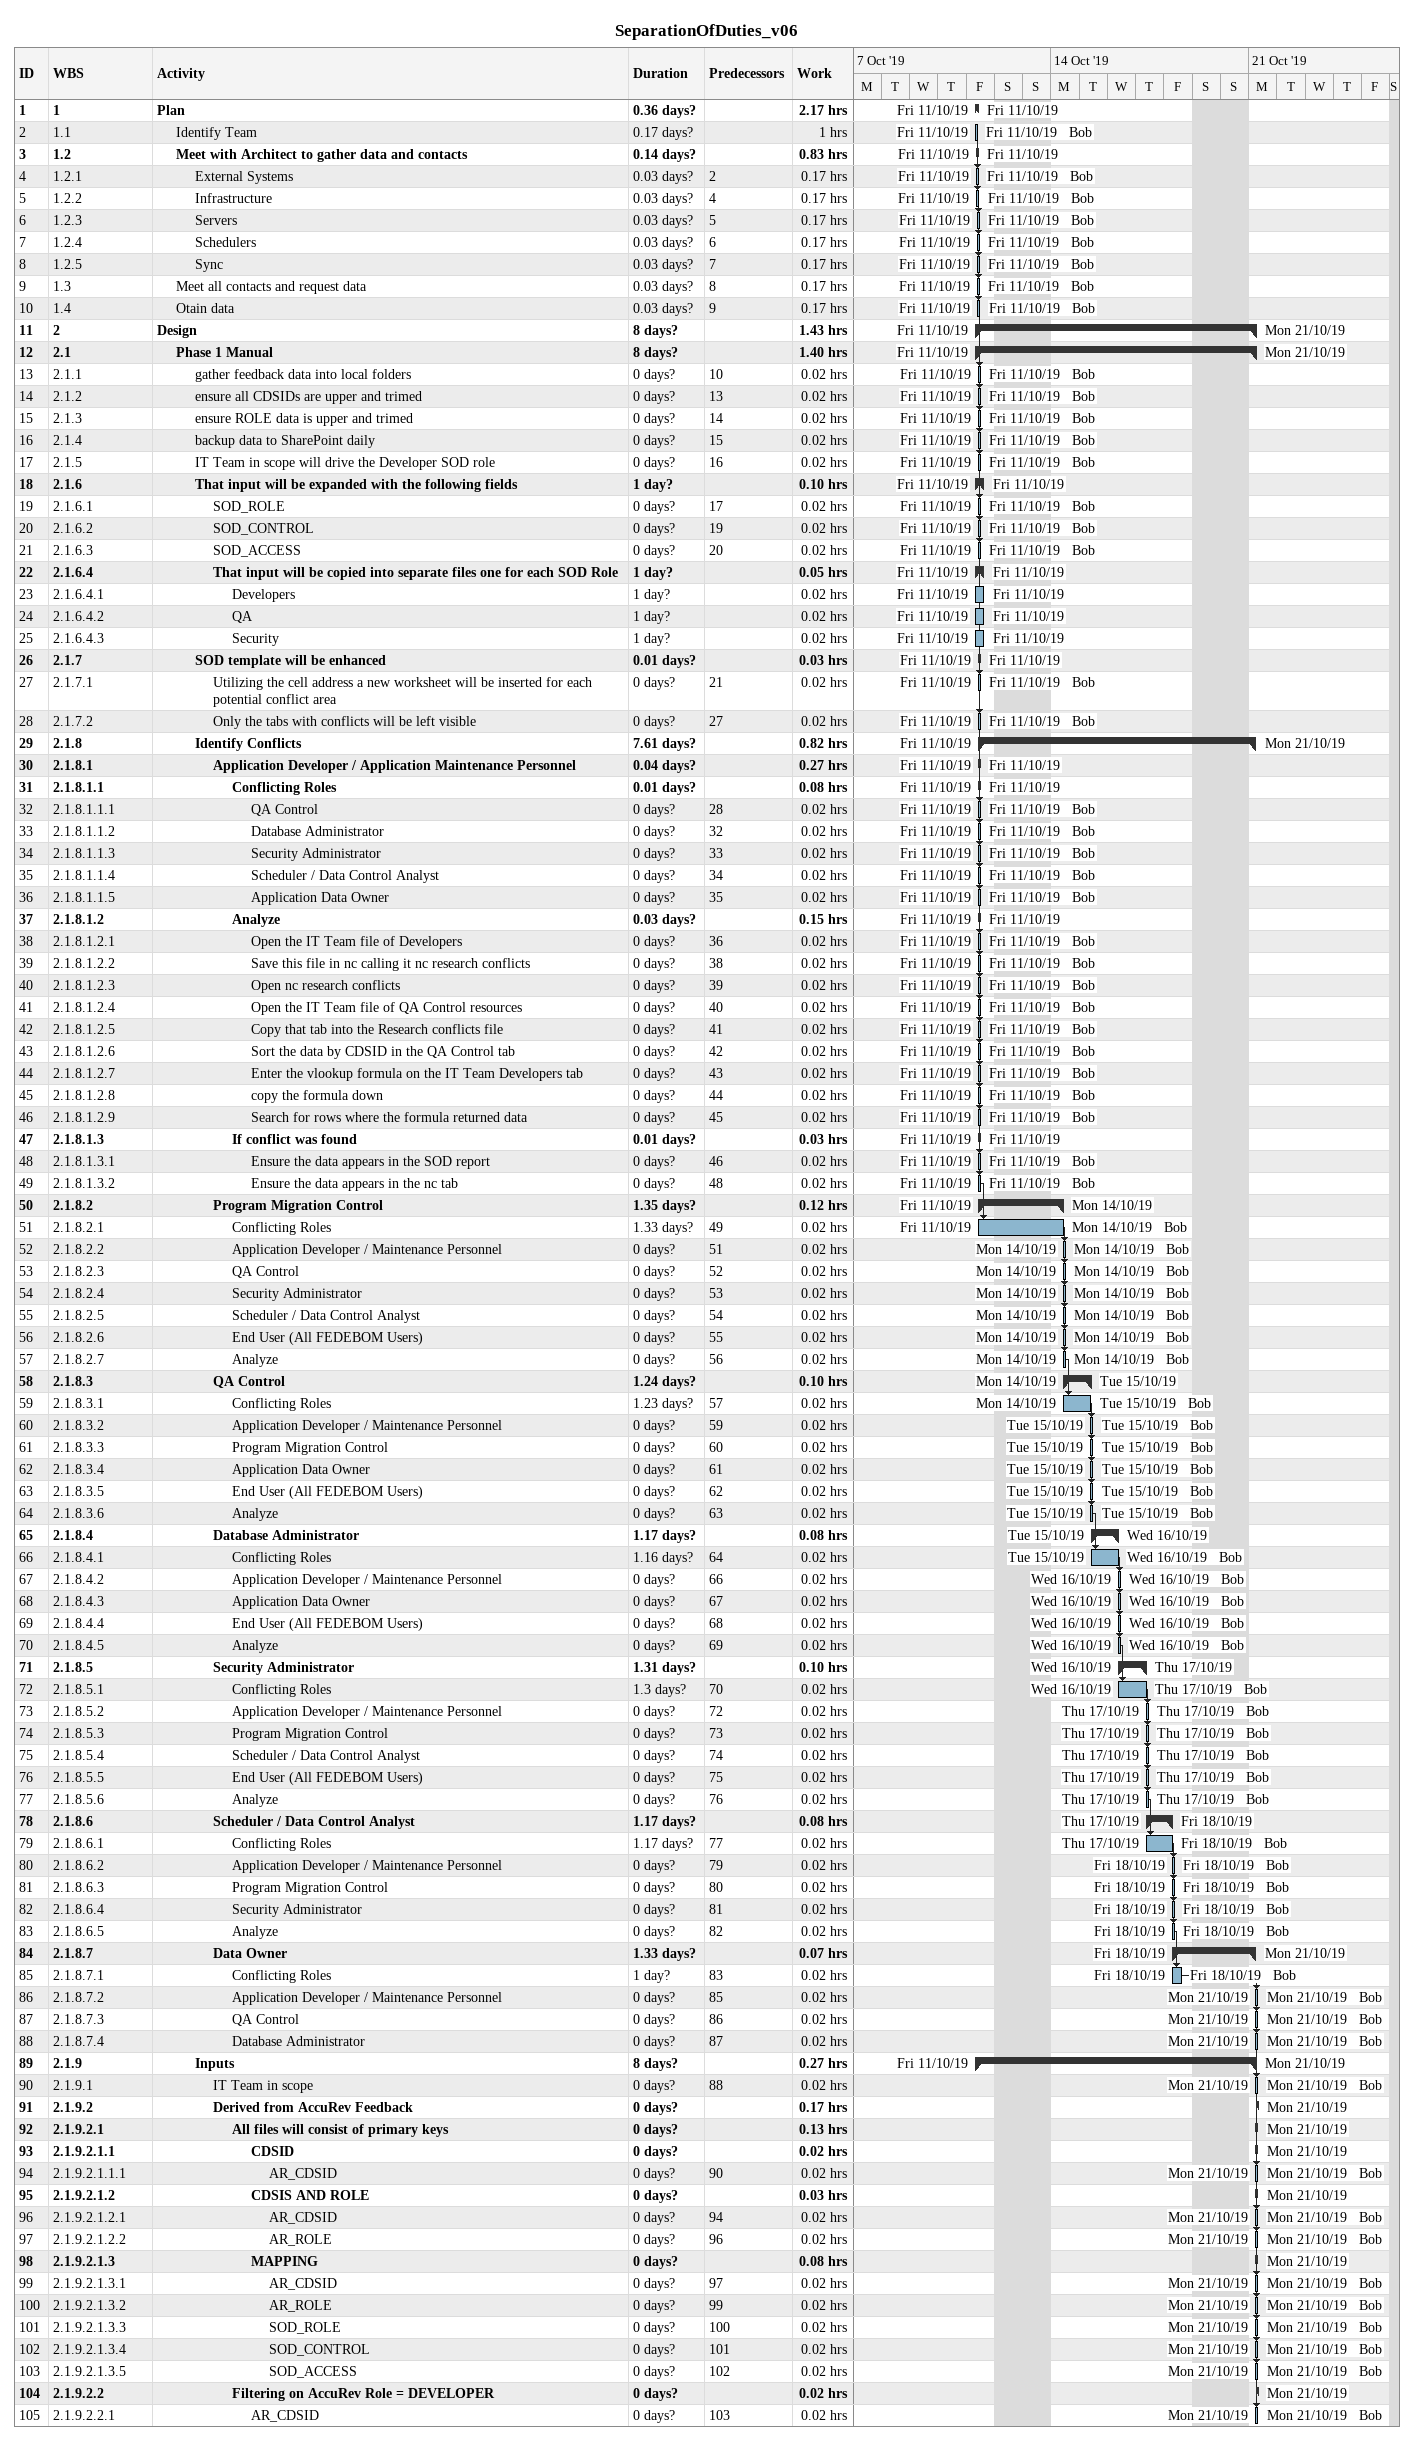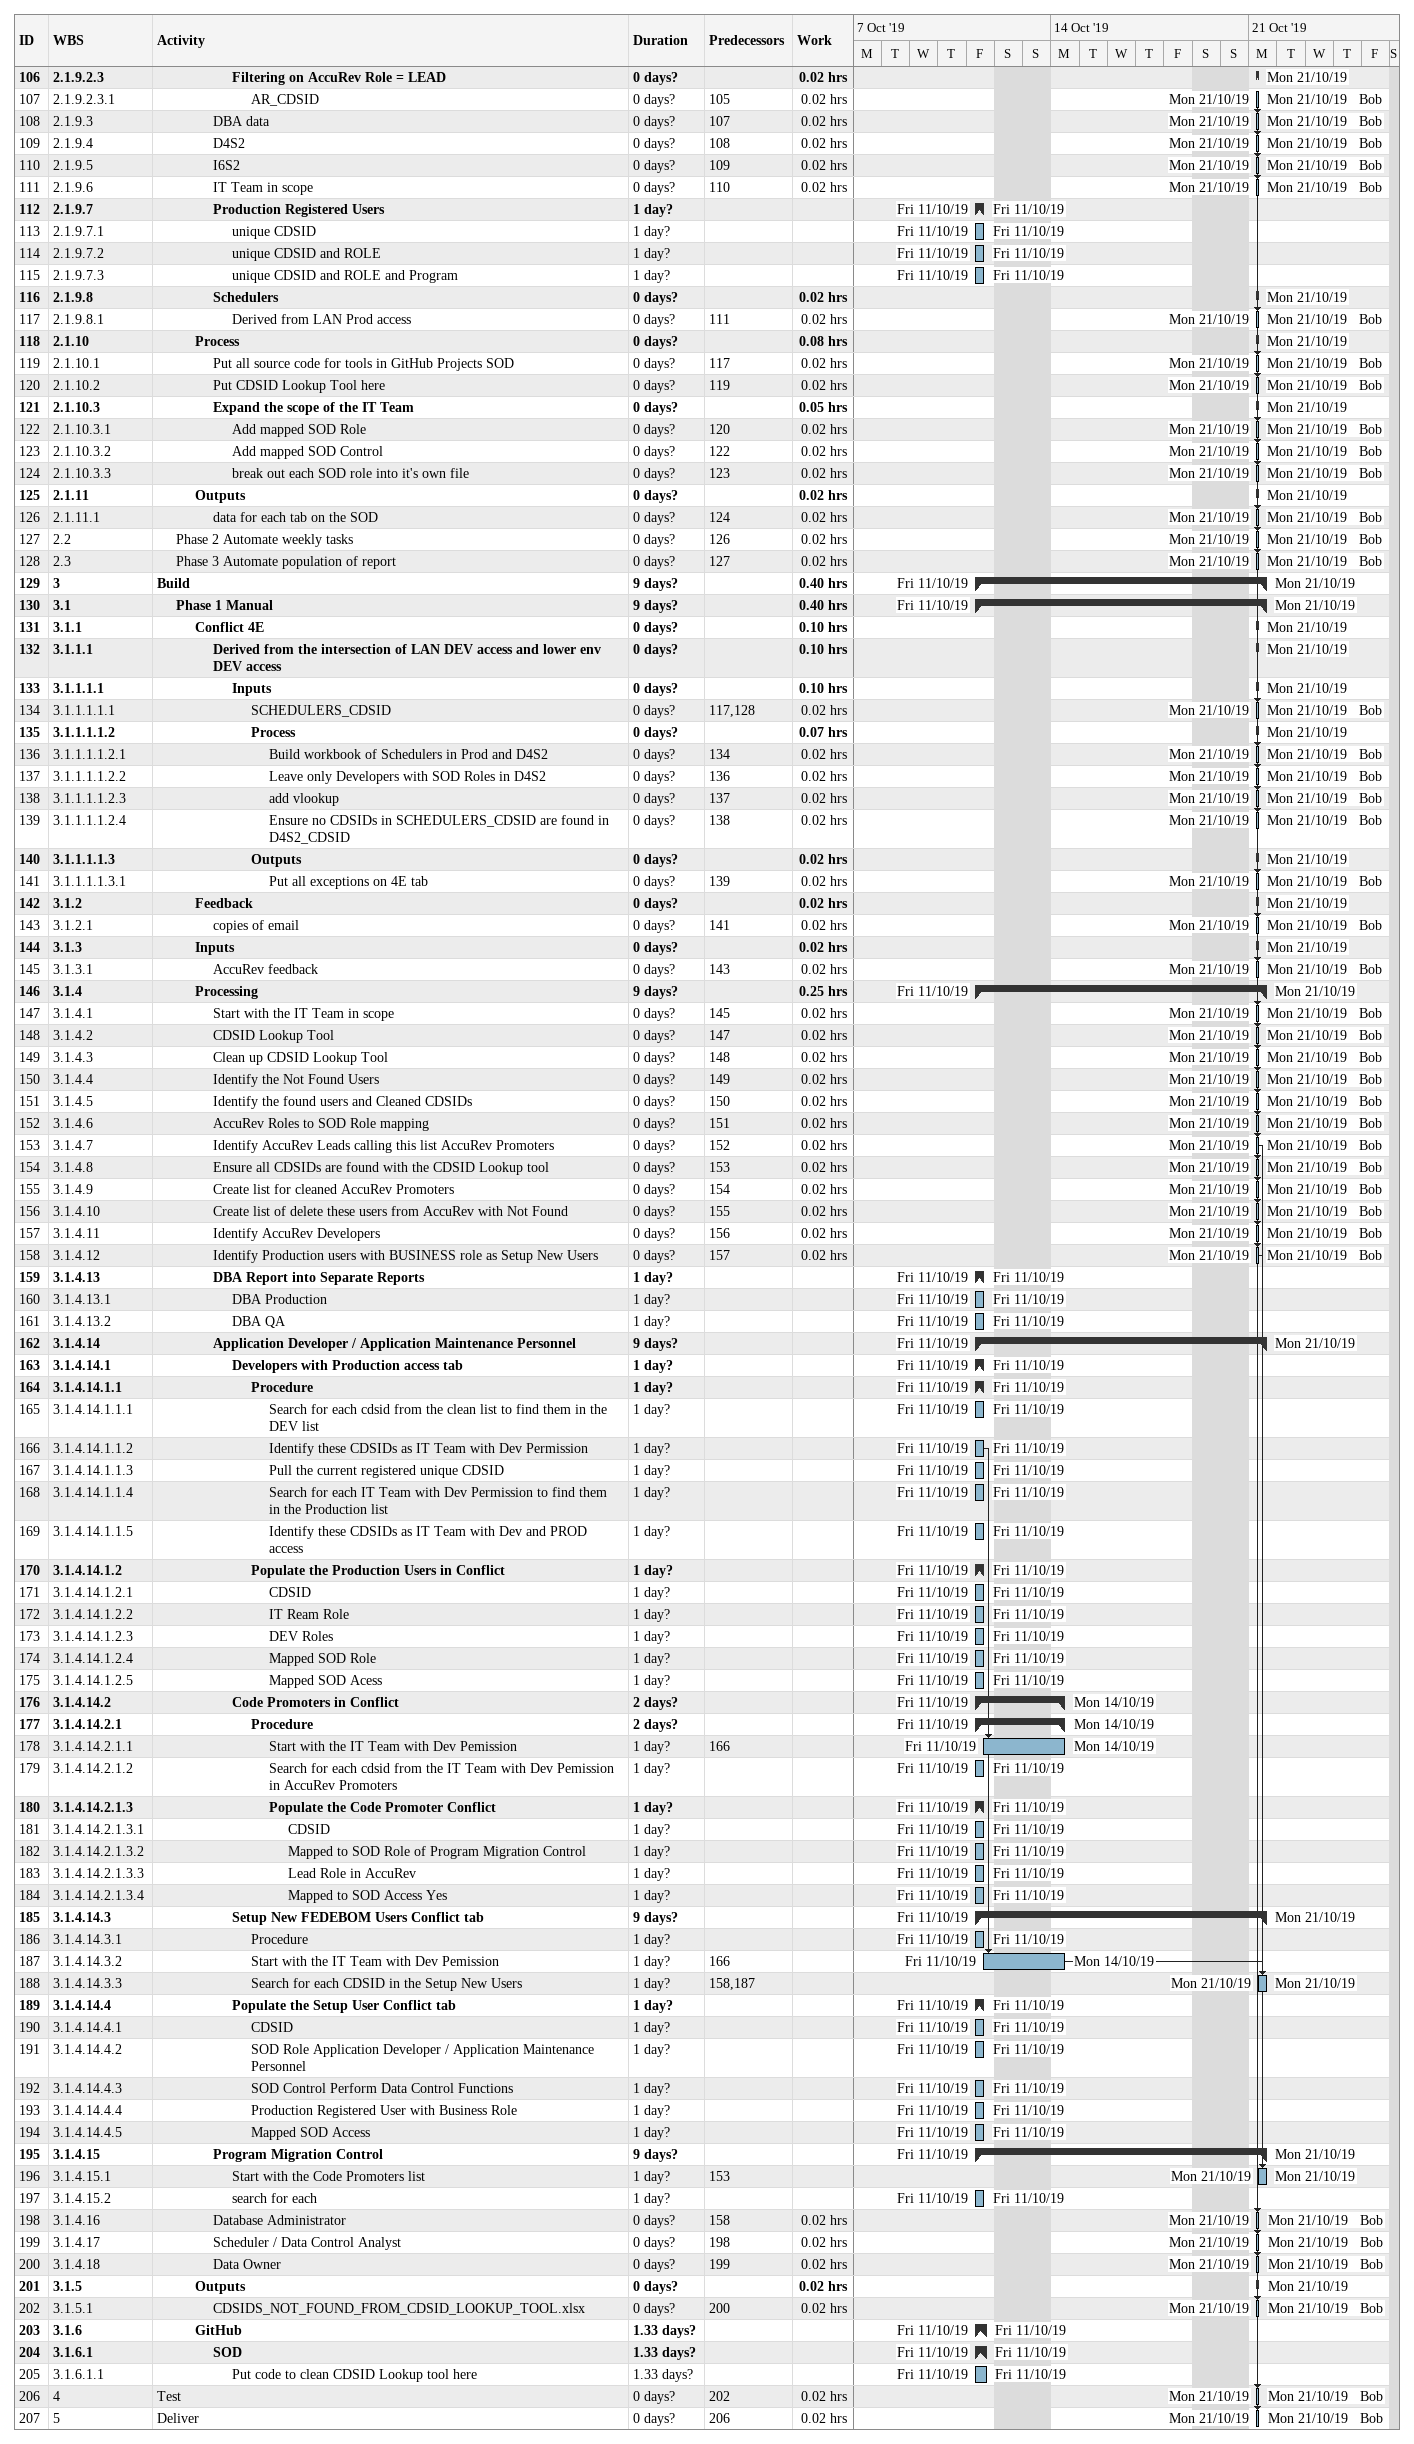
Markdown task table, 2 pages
SeparationOfDuties_v06

| ID | WBS | Task | Duration | Start | Finish | Predecessors | Resources | Work (h) |
|---|---|---|---|---|---|---|---|---|
| 1 | 1 | **Plan** | 0.36d? | 2019-10-11 | 2019-10-11 |  |  | 2.17 |
| 2 | 1.1 | Identify Team | 0.17d? | 2019-10-11 | 2019-10-11 |  | Bob | 1 |
| 3 | 1.2 | **Meet with Architect to gather data and contacts** | 0.14d? | 2019-10-11 | 2019-10-11 |  |  | 0.83 |
| 4 | 1.2.1 | External Systems | 0.03d? | 2019-10-11 | 2019-10-11 | 2 | Bob | 0.17 |
| 5 | 1.2.2 | Infrastructure | 0.03d? | 2019-10-11 | 2019-10-11 | 4 | Bob | 0.17 |
| 6 | 1.2.3 | Servers | 0.03d? | 2019-10-11 | 2019-10-11 | 5 | Bob | 0.17 |
| 7 | 1.2.4 | Schedulers | 0.03d? | 2019-10-11 | 2019-10-11 | 6 | Bob | 0.17 |
| 8 | 1.2.5 | Sync | 0.03d? | 2019-10-11 | 2019-10-11 | 7 | Bob | 0.17 |
| 9 | 1.3 | Meet all contacts and request data | 0.03d? | 2019-10-11 | 2019-10-11 | 8 | Bob | 0.17 |
| 10 | 1.4 | Otain data | 0.03d? | 2019-10-11 | 2019-10-11 | 9 | Bob | 0.17 |
| 11 | 2 | **Design** | 8d? | 2019-10-11 | 2019-10-21 |  |  | 1.43 |
| 12 | 2.1 | **Phase 1 Manual** | 8d? | 2019-10-11 | 2019-10-21 |  |  | 1.40 |
| 13 | 2.1.1 | gather feedback data into local folders | 0d? | 2019-10-11 | 2019-10-11 | 10 | Bob | 0.02 |
| 14 | 2.1.2 | ensure all CDSIDs are upper and trimed | 0d? | 2019-10-11 | 2019-10-11 | 13 | Bob | 0.02 |
| 15 | 2.1.3 | ensure ROLE data is upper and trimed | 0d? | 2019-10-11 | 2019-10-11 | 14 | Bob | 0.02 |
| 16 | 2.1.4 | backup data to SharePoint daily | 0d? | 2019-10-11 | 2019-10-11 | 15 | Bob | 0.02 |
| 17 | 2.1.5 | IT Team in scope will drive the Developer SOD role | 0d? | 2019-10-11 | 2019-10-11 | 16 | Bob | 0.02 |
| 18 | 2.1.6 | **That input will be expanded with the following fields** | 1d? | 2019-10-11 | 2019-10-11 |  |  | 0.10 |
| 19 | 2.1.6.1 | SOD_ROLE | 0d? | 2019-10-11 | 2019-10-11 | 17 | Bob | 0.02 |
| 20 | 2.1.6.2 | SOD_CONTROL | 0d? | 2019-10-11 | 2019-10-11 | 19 | Bob | 0.02 |
| 21 | 2.1.6.3 | SOD_ACCESS | 0d? | 2019-10-11 | 2019-10-11 | 20 | Bob | 0.02 |
| 22 | 2.1.6.4 | **That input will be copied into separate files one for each SOD Role** | 1d? | 2019-10-11 | 2019-10-11 |  |  | 0.05 |
| 23 | 2.1.6.4.1 | Developers | 1d? | 2019-10-11 | 2019-10-11 |  |  | 0.02 |
| 24 | 2.1.6.4.2 | QA | 1d? | 2019-10-11 | 2019-10-11 |  |  | 0.02 |
| 25 | 2.1.6.4.3 | Security | 1d? | 2019-10-11 | 2019-10-11 |  |  | 0.02 |
| 26 | 2.1.7 | **SOD template will be enhanced** | 0.01d? | 2019-10-11 | 2019-10-11 |  |  | 0.03 |
| 27 | 2.1.7.1 | Utilizing the cell address a new worksheet will be inserted for each potential conflict area | 0d? | 2019-10-11 | 2019-10-11 | 21 | Bob | 0.02 |
| 28 | 2.1.7.2 | Only the tabs with conflicts will be left visible | 0d? | 2019-10-11 | 2019-10-11 | 27 | Bob | 0.02 |
| 29 | 2.1.8 | **Identify Conflicts** | 7.61d? | 2019-10-11 | 2019-10-21 |  |  | 0.82 |
| 30 | 2.1.8.1 | **Application Developer / Application Maintenance Personnel** | 0.04d? | 2019-10-11 | 2019-10-11 |  |  | 0.27 |
| 31 | 2.1.8.1.1 | **Conflicting Roles** | 0.01d? | 2019-10-11 | 2019-10-11 |  |  | 0.08 |
| 32 | 2.1.8.1.1.1 | QA Control | 0d? | 2019-10-11 | 2019-10-11 | 28 | Bob | 0.02 |
| 33 | 2.1.8.1.1.2 | Database Administrator | 0d? | 2019-10-11 | 2019-10-11 | 32 | Bob | 0.02 |
| 34 | 2.1.8.1.1.3 | Security Administrator | 0d? | 2019-10-11 | 2019-10-11 | 33 | Bob | 0.02 |
| 35 | 2.1.8.1.1.4 | Scheduler / Data Control Analyst | 0d? | 2019-10-11 | 2019-10-11 | 34 | Bob | 0.02 |
| 36 | 2.1.8.1.1.5 | Application Data Owner | 0d? | 2019-10-11 | 2019-10-11 | 35 | Bob | 0.02 |
| 37 | 2.1.8.1.2 | **Analyze** | 0.03d? | 2019-10-11 | 2019-10-11 |  |  | 0.15 |
| 38 | 2.1.8.1.2.1 | Open the IT Team file of Developers | 0d? | 2019-10-11 | 2019-10-11 | 36 | Bob | 0.02 |
| 39 | 2.1.8.1.2.2 | Save this file in nc calling it nc research conflicts | 0d? | 2019-10-11 | 2019-10-11 | 38 | Bob | 0.02 |
| 40 | 2.1.8.1.2.3 | Open nc research conflicts | 0d? | 2019-10-11 | 2019-10-11 | 39 | Bob | 0.02 |
| 41 | 2.1.8.1.2.4 | Open the IT Team file of QA Control resources | 0d? | 2019-10-11 | 2019-10-11 | 40 | Bob | 0.02 |
| 42 | 2.1.8.1.2.5 | Copy that tab into the Research conflicts file | 0d? | 2019-10-11 | 2019-10-11 | 41 | Bob | 0.02 |
| 43 | 2.1.8.1.2.6 | Sort the data by CDSID in the QA Control tab | 0d? | 2019-10-11 | 2019-10-11 | 42 | Bob | 0.02 |
| 44 | 2.1.8.1.2.7 | Enter the vlookup formula on the IT Team Developers tab | 0d? | 2019-10-11 | 2019-10-11 | 43 | Bob | 0.02 |
| 45 | 2.1.8.1.2.8 | copy the formula down | 0d? | 2019-10-11 | 2019-10-11 | 44 | Bob | 0.02 |
| 46 | 2.1.8.1.2.9 | Search for rows where the formula returned data | 0d? | 2019-10-11 | 2019-10-11 | 45 | Bob | 0.02 |
| 47 | 2.1.8.1.3 | **If conflict was found** | 0.01d? | 2019-10-11 | 2019-10-11 |  |  | 0.03 |
| 48 | 2.1.8.1.3.1 | Ensure the data appears in the SOD report | 0d? | 2019-10-11 | 2019-10-11 | 46 | Bob | 0.02 |
| 49 | 2.1.8.1.3.2 | Ensure the data appears in the nc tab | 0d? | 2019-10-11 | 2019-10-11 | 48 | Bob | 0.02 |
| 50 | 2.1.8.2 | **Program Migration Control** | 1.35d? | 2019-10-11 | 2019-10-14 |  |  | 0.12 |
| 51 | 2.1.8.2.1 | Conflicting Roles | 1.33d? | 2019-10-11 | 2019-10-14 | 49 | Bob | 0.02 |
| 52 | 2.1.8.2.2 | Application Developer / Maintenance Personnel | 0d? | 2019-10-14 | 2019-10-14 | 51 | Bob | 0.02 |
| 53 | 2.1.8.2.3 | QA Control | 0d? | 2019-10-14 | 2019-10-14 | 52 | Bob | 0.02 |
| 54 | 2.1.8.2.4 | Security Administrator | 0d? | 2019-10-14 | 2019-10-14 | 53 | Bob | 0.02 |
| 55 | 2.1.8.2.5 | Scheduler / Data Control Analyst | 0d? | 2019-10-14 | 2019-10-14 | 54 | Bob | 0.02 |
| 56 | 2.1.8.2.6 | End User (All FEDEBOM Users) | 0d? | 2019-10-14 | 2019-10-14 | 55 | Bob | 0.02 |
| 57 | 2.1.8.2.7 | Analyze | 0d? | 2019-10-14 | 2019-10-14 | 56 | Bob | 0.02 |
| 58 | 2.1.8.3 | **QA Control** | 1.24d? | 2019-10-14 | 2019-10-15 |  |  | 0.10 |
| 59 | 2.1.8.3.1 | Conflicting Roles | 1.23d? | 2019-10-14 | 2019-10-15 | 57 | Bob | 0.02 |
| 60 | 2.1.8.3.2 | Application Developer / Maintenance Personnel | 0d? | 2019-10-15 | 2019-10-15 | 59 | Bob | 0.02 |
| 61 | 2.1.8.3.3 | Program Migration Control | 0d? | 2019-10-15 | 2019-10-15 | 60 | Bob | 0.02 |
| 62 | 2.1.8.3.4 | Application Data Owner | 0d? | 2019-10-15 | 2019-10-15 | 61 | Bob | 0.02 |
| 63 | 2.1.8.3.5 | End User (All FEDEBOM Users) | 0d? | 2019-10-15 | 2019-10-15 | 62 | Bob | 0.02 |
| 64 | 2.1.8.3.6 | Analyze | 0d? | 2019-10-15 | 2019-10-15 | 63 | Bob | 0.02 |
| 65 | 2.1.8.4 | **Database Administrator** | 1.17d? | 2019-10-15 | 2019-10-16 |  |  | 0.08 |
| 66 | 2.1.8.4.1 | Conflicting Roles | 1.16d? | 2019-10-15 | 2019-10-16 | 64 | Bob | 0.02 |
| 67 | 2.1.8.4.2 | Application Developer / Maintenance Personnel | 0d? | 2019-10-16 | 2019-10-16 | 66 | Bob | 0.02 |
| 68 | 2.1.8.4.3 | Application Data Owner | 0d? | 2019-10-16 | 2019-10-16 | 67 | Bob | 0.02 |
| 69 | 2.1.8.4.4 | End User (All FEDEBOM Users) | 0d? | 2019-10-16 | 2019-10-16 | 68 | Bob | 0.02 |
| 70 | 2.1.8.4.5 | Analyze | 0d? | 2019-10-16 | 2019-10-16 | 69 | Bob | 0.02 |
| 71 | 2.1.8.5 | **Security Administrator** | 1.31d? | 2019-10-16 | 2019-10-17 |  |  | 0.10 |
| 72 | 2.1.8.5.1 | Conflicting Roles | 1.3d? | 2019-10-16 | 2019-10-17 | 70 | Bob | 0.02 |
| 73 | 2.1.8.5.2 | Application Developer / Maintenance Personnel | 0d? | 2019-10-17 | 2019-10-17 | 72 | Bob | 0.02 |
| 74 | 2.1.8.5.3 | Program Migration Control | 0d? | 2019-10-17 | 2019-10-17 | 73 | Bob | 0.02 |
| 75 | 2.1.8.5.4 | Scheduler / Data Control Analyst | 0d? | 2019-10-17 | 2019-10-17 | 74 | Bob | 0.02 |
| 76 | 2.1.8.5.5 | End User (All FEDEBOM Users) | 0d? | 2019-10-17 | 2019-10-17 | 75 | Bob | 0.02 |
| 77 | 2.1.8.5.6 | Analyze | 0d? | 2019-10-17 | 2019-10-17 | 76 | Bob | 0.02 |
| 78 | 2.1.8.6 | **Scheduler / Data Control Analyst** | 1.17d? | 2019-10-17 | 2019-10-18 |  |  | 0.08 |
| 79 | 2.1.8.6.1 | Conflicting Roles | 1.17d? | 2019-10-17 | 2019-10-18 | 77 | Bob | 0.02 |
| 80 | 2.1.8.6.2 | Application Developer / Maintenance Personnel | 0d? | 2019-10-18 | 2019-10-18 | 79 | Bob | 0.02 |
| 81 | 2.1.8.6.3 | Program Migration Control | 0d? | 2019-10-18 | 2019-10-18 | 80 | Bob | 0.02 |
| 82 | 2.1.8.6.4 | Security Administrator | 0d? | 2019-10-18 | 2019-10-18 | 81 | Bob | 0.02 |
| 83 | 2.1.8.6.5 | Analyze | 0d? | 2019-10-18 | 2019-10-18 | 82 | Bob | 0.02 |
| 84 | 2.1.8.7 | **Data Owner** | 1.33d? | 2019-10-18 | 2019-10-21 |  |  | 0.07 |
| 85 | 2.1.8.7.1 | Conflicting Roles | 1d? | 2019-10-18 | 2019-10-18 | 83 | Bob | 0.02 |
| 86 | 2.1.8.7.2 | Application Developer / Maintenance Personnel | 0d? | 2019-10-21 | 2019-10-21 | 85 | Bob | 0.02 |
| 87 | 2.1.8.7.3 | QA Control | 0d? | 2019-10-21 | 2019-10-21 | 86 | Bob | 0.02 |
| 88 | 2.1.8.7.4 | Database Administrator | 0d? | 2019-10-21 | 2019-10-21 | 87 | Bob | 0.02 |
| 89 | 2.1.9 | **Inputs** | 8d? | 2019-10-11 | 2019-10-21 |  |  | 0.27 |
| 90 | 2.1.9.1 | IT Team in scope | 0d? | 2019-10-21 | 2019-10-21 | 88 | Bob | 0.02 |
| 91 | 2.1.9.2 | **Derived from AccuRev Feedback** | 0d? | 2019-10-21 | 2019-10-21 |  |  | 0.17 |
| 92 | 2.1.9.2.1 | **All files will consist of primary keys** | 0d? | 2019-10-21 | 2019-10-21 |  |  | 0.13 |
| 93 | 2.1.9.2.1.1 | **CDSID** | 0d? | 2019-10-21 | 2019-10-21 |  |  | 0.02 |
| 94 | 2.1.9.2.1.1.1 | AR_CDSID | 0d? | 2019-10-21 | 2019-10-21 | 90 | Bob | 0.02 |
| 95 | 2.1.9.2.1.2 | **CDSIS AND ROLE** | 0d? | 2019-10-21 | 2019-10-21 |  |  | 0.03 |
| 96 | 2.1.9.2.1.2.1 | AR_CDSID | 0d? | 2019-10-21 | 2019-10-21 | 94 | Bob | 0.02 |
| 97 | 2.1.9.2.1.2.2 | AR_ROLE | 0d? | 2019-10-21 | 2019-10-21 | 96 | Bob | 0.02 |
| 98 | 2.1.9.2.1.3 | **MAPPING** | 0d? | 2019-10-21 | 2019-10-21 |  |  | 0.08 |
| 99 | 2.1.9.2.1.3.1 | AR_CDSID | 0d? | 2019-10-21 | 2019-10-21 | 97 | Bob | 0.02 |
| 100 | 2.1.9.2.1.3.2 | AR_ROLE | 0d? | 2019-10-21 | 2019-10-21 | 99 | Bob | 0.02 |
| 101 | 2.1.9.2.1.3.3 | SOD_ROLE | 0d? | 2019-10-21 | 2019-10-21 | 100 | Bob | 0.02 |
| 102 | 2.1.9.2.1.3.4 | SOD_CONTROL | 0d? | 2019-10-21 | 2019-10-21 | 101 | Bob | 0.02 |
| 103 | 2.1.9.2.1.3.5 | SOD_ACCESS | 0d? | 2019-10-21 | 2019-10-21 | 102 | Bob | 0.02 |
| 104 | 2.1.9.2.2 | **Filtering on AccuRev Role = DEVELOPER** | 0d? | 2019-10-21 | 2019-10-21 |  |  | 0.02 |
| 105 | 2.1.9.2.2.1 | AR_CDSID | 0d? | 2019-10-21 | 2019-10-21 | 103 | Bob | 0.02 |
| 106 | 2.1.9.2.3 | **Filtering on AccuRev Role = LEAD** | 0d? | 2019-10-21 | 2019-10-21 |  |  | 0.02 |
| 107 | 2.1.9.2.3.1 | AR_CDSID | 0d? | 2019-10-21 | 2019-10-21 | 105 | Bob | 0.02 |
| 108 | 2.1.9.3 | DBA data | 0d? | 2019-10-21 | 2019-10-21 | 107 | Bob | 0.02 |
| 109 | 2.1.9.4 | D4S2 | 0d? | 2019-10-21 | 2019-10-21 | 108 | Bob | 0.02 |
| 110 | 2.1.9.5 | I6S2 | 0d? | 2019-10-21 | 2019-10-21 | 109 | Bob | 0.02 |
| 111 | 2.1.9.6 | IT Team in scope | 0d? | 2019-10-21 | 2019-10-21 | 110 | Bob | 0.02 |
| 112 | 2.1.9.7 | **Production Registered Users** | 1d? | 2019-10-11 | 2019-10-11 |  |  |  |
| 113 | 2.1.9.7.1 | unique CDSID | 1d? | 2019-10-11 | 2019-10-11 |  |  |  |
| 114 | 2.1.9.7.2 | unique CDSID and ROLE | 1d? | 2019-10-11 | 2019-10-11 |  |  |  |
| 115 | 2.1.9.7.3 | unique CDSID and ROLE and Program | 1d? | 2019-10-11 | 2019-10-11 |  |  |  |
| 116 | 2.1.9.8 | **Schedulers** | 0d? | 2019-10-21 | 2019-10-21 |  |  | 0.02 |
| 117 | 2.1.9.8.1 | Derived from LAN Prod access | 0d? | 2019-10-21 | 2019-10-21 | 111 | Bob | 0.02 |
| 118 | 2.1.10 | **Process** | 0d? | 2019-10-21 | 2019-10-21 |  |  | 0.08 |
| 119 | 2.1.10.1 | Put all source code for tools in GitHub Projects SOD | 0d? | 2019-10-21 | 2019-10-21 | 117 | Bob | 0.02 |
| 120 | 2.1.10.2 | Put CDSID Lookup Tool here | 0d? | 2019-10-21 | 2019-10-21 | 119 | Bob | 0.02 |
| 121 | 2.1.10.3 | **Expand the scope of the IT Team** | 0d? | 2019-10-21 | 2019-10-21 |  |  | 0.05 |
| 122 | 2.1.10.3.1 | Add mapped SOD Role | 0d? | 2019-10-21 | 2019-10-21 | 120 | Bob | 0.02 |
| 123 | 2.1.10.3.2 | Add mapped SOD Control | 0d? | 2019-10-21 | 2019-10-21 | 122 | Bob | 0.02 |
| 124 | 2.1.10.3.3 | break out each SOD role into it's own file | 0d? | 2019-10-21 | 2019-10-21 | 123 | Bob | 0.02 |
| 125 | 2.1.11 | **Outputs** | 0d? | 2019-10-21 | 2019-10-21 |  |  | 0.02 |
| 126 | 2.1.11.1 | data for each tab on the SOD | 0d? | 2019-10-21 | 2019-10-21 | 124 | Bob | 0.02 |
| 127 | 2.2 | Phase 2 Automate weekly tasks | 0d? | 2019-10-21 | 2019-10-21 | 126 | Bob | 0.02 |
| 128 | 2.3 | Phase 3 Automate population of report | 0d? | 2019-10-21 | 2019-10-21 | 127 | Bob | 0.02 |
| 129 | 3 | **Build** | 9d? | 2019-10-11 | 2019-10-21 |  |  | 0.40 |
| 130 | 3.1 | **Phase 1 Manual** | 9d? | 2019-10-11 | 2019-10-21 |  |  | 0.40 |
| 131 | 3.1.1 | **Conflict 4E** | 0d? | 2019-10-21 | 2019-10-21 |  |  | 0.10 |
| 132 | 3.1.1.1 | **Derived from the intersection of LAN DEV access and lower env DEV access** | 0d? | 2019-10-21 | 2019-10-21 |  |  | 0.10 |
| 133 | 3.1.1.1.1 | **Inputs** | 0d? | 2019-10-21 | 2019-10-21 |  |  | 0.10 |
| 134 | 3.1.1.1.1.1 | SCHEDULERS_CDSID | 0d? | 2019-10-21 | 2019-10-21 | 117, 128 | Bob | 0.02 |
| 135 | 3.1.1.1.1.2 | **Process** | 0d? | 2019-10-21 | 2019-10-21 |  |  | 0.07 |
| 136 | 3.1.1.1.1.2.1 | Build workbook of Schedulers in Prod and D4S2 | 0d? | 2019-10-21 | 2019-10-21 | 134 | Bob | 0.02 |
| 137 | 3.1.1.1.1.2.2 | Leave only Developers with SOD Roles in D4S2 | 0d? | 2019-10-21 | 2019-10-21 | 136 | Bob | 0.02 |
| 138 | 3.1.1.1.1.2.3 | add vlookup | 0d? | 2019-10-21 | 2019-10-21 | 137 | Bob | 0.02 |
| 139 | 3.1.1.1.1.2.4 | Ensure no CDSIDs in SCHEDULERS_CDSID are found in D4S2_CDSID | 0d? | 2019-10-21 | 2019-10-21 | 138 | Bob | 0.02 |
| 140 | 3.1.1.1.1.3 | **Outputs** | 0d? | 2019-10-21 | 2019-10-21 |  |  | 0.02 |
| 141 | 3.1.1.1.1.3.1 | Put all exceptions on 4E tab | 0d? | 2019-10-21 | 2019-10-21 | 139 | Bob | 0.02 |
| 142 | 3.1.2 | **Feedback** | 0d? | 2019-10-21 | 2019-10-21 |  |  | 0.02 |
| 143 | 3.1.2.1 | copies of email | 0d? | 2019-10-21 | 2019-10-21 | 141 | Bob | 0.02 |
| 144 | 3.1.3 | **Inputs** | 0d? | 2019-10-21 | 2019-10-21 |  |  | 0.02 |
| 145 | 3.1.3.1 | AccuRev feedback | 0d? | 2019-10-21 | 2019-10-21 | 143 | Bob | 0.02 |
| 146 | 3.1.4 | **Processing** | 9d? | 2019-10-11 | 2019-10-21 |  |  | 0.25 |
| 147 | 3.1.4.1 | Start with the IT Team in scope | 0d? | 2019-10-21 | 2019-10-21 | 145 | Bob | 0.02 |
| 148 | 3.1.4.2 | CDSID Lookup Tool | 0d? | 2019-10-21 | 2019-10-21 | 147 | Bob | 0.02 |
| 149 | 3.1.4.3 | Clean up CDSID Lookup Tool | 0d? | 2019-10-21 | 2019-10-21 | 148 | Bob | 0.02 |
| 150 | 3.1.4.4 | Identify the Not Found Users | 0d? | 2019-10-21 | 2019-10-21 | 149 | Bob | 0.02 |
| 151 | 3.1.4.5 | Identify the found users and Cleaned CDSIDs | 0d? | 2019-10-21 | 2019-10-21 | 150 | Bob | 0.02 |
| 152 | 3.1.4.6 | AccuRev Roles to SOD Role mapping | 0d? | 2019-10-21 | 2019-10-21 | 151 | Bob | 0.02 |
| 153 | 3.1.4.7 | Identify AccuRev Leads calling this list AccuRev Promoters | 0d? | 2019-10-21 | 2019-10-21 | 152 | Bob | 0.02 |
| 154 | 3.1.4.8 | Ensure all CDSIDs are found with the CDSID Lookup tool | 0d? | 2019-10-21 | 2019-10-21 | 153 | Bob | 0.02 |
| 155 | 3.1.4.9 | Create list for cleaned AccuRev Promoters | 0d? | 2019-10-21 | 2019-10-21 | 154 | Bob | 0.02 |
| 156 | 3.1.4.10 | Create list of delete these users from AccuRev with Not Found | 0d? | 2019-10-21 | 2019-10-21 | 155 | Bob | 0.02 |
| 157 | 3.1.4.11 | Identify AccuRev Developers | 0d? | 2019-10-21 | 2019-10-21 | 156 | Bob | 0.02 |
| 158 | 3.1.4.12 | Identify Production users with BUSINESS role as Setup New Users | 0d? | 2019-10-21 | 2019-10-21 | 157 | Bob | 0.02 |
| 159 | 3.1.4.13 | **DBA Report into Separate Reports** | 1d? | 2019-10-11 | 2019-10-11 |  |  |  |
| 160 | 3.1.4.13.1 | DBA Production | 1d? | 2019-10-11 | 2019-10-11 |  |  |  |
| 161 | 3.1.4.13.2 | DBA QA | 1d? | 2019-10-11 | 2019-10-11 |  |  |  |
| 162 | 3.1.4.14 | **Application Developer / Application Maintenance Personnel** | 9d? | 2019-10-11 | 2019-10-21 |  |  |  |
| 163 | 3.1.4.14.1 | **Developers with Production access tab** | 1d? | 2019-10-11 | 2019-10-11 |  |  |  |
| 164 | 3.1.4.14.1.1 | **Procedure** | 1d? | 2019-10-11 | 2019-10-11 |  |  |  |
| 165 | 3.1.4.14.1.1.1 | Search for each cdsid from the clean list to find them in the DEV list | 1d? | 2019-10-11 | 2019-10-11 |  |  |  |
| 166 | 3.1.4.14.1.1.2 | Identify these CDSIDs as IT Team with Dev Permission | 1d? | 2019-10-11 | 2019-10-11 |  |  |  |
| 167 | 3.1.4.14.1.1.3 | Pull the current registered unique CDSID | 1d? | 2019-10-11 | 2019-10-11 |  |  |  |
| 168 | 3.1.4.14.1.1.4 | Search for each IT Team with Dev Permission to find them in the Production list | 1d? | 2019-10-11 | 2019-10-11 |  |  |  |
| 169 | 3.1.4.14.1.1.5 | Identify these CDSIDs as IT Team with Dev and PROD access | 1d? | 2019-10-11 | 2019-10-11 |  |  |  |
| 170 | 3.1.4.14.1.2 | **Populate the Production Users in Conflict** | 1d? | 2019-10-11 | 2019-10-11 |  |  |  |
| 171 | 3.1.4.14.1.2.1 | CDSID | 1d? | 2019-10-11 | 2019-10-11 |  |  |  |
| 172 | 3.1.4.14.1.2.2 | IT Ream Role | 1d? | 2019-10-11 | 2019-10-11 |  |  |  |
| 173 | 3.1.4.14.1.2.3 | DEV Roles | 1d? | 2019-10-11 | 2019-10-11 |  |  |  |
| 174 | 3.1.4.14.1.2.4 | Mapped SOD Role | 1d? | 2019-10-11 | 2019-10-11 |  |  |  |
| 175 | 3.1.4.14.1.2.5 | Mapped SOD Acess | 1d? | 2019-10-11 | 2019-10-11 |  |  |  |
| 176 | 3.1.4.14.2 | **Code Promoters in Conflict** | 2d? | 2019-10-11 | 2019-10-14 |  |  |  |
| 177 | 3.1.4.14.2.1 | **Procedure** | 2d? | 2019-10-11 | 2019-10-14 |  |  |  |
| 178 | 3.1.4.14.2.1.1 | Start with the IT Team with Dev Pemission | 1d? | 2019-10-11 | 2019-10-14 | 166 |  |  |
| 179 | 3.1.4.14.2.1.2 | Search for each cdsid from the IT Team with Dev Pemission in AccuRev Promoters | 1d? | 2019-10-11 | 2019-10-11 |  |  |  |
| 180 | 3.1.4.14.2.1.3 | **Populate the Code Promoter Conflict** | 1d? | 2019-10-11 | 2019-10-11 |  |  |  |
| 181 | 3.1.4.14.2.1.3.1 | CDSID | 1d? | 2019-10-11 | 2019-10-11 |  |  |  |
| 182 | 3.1.4.14.2.1.3.2 | Mapped to SOD Role of Program Migration Control | 1d? | 2019-10-11 | 2019-10-11 |  |  |  |
| 183 | 3.1.4.14.2.1.3.3 | Lead Role in AccuRev | 1d? | 2019-10-11 | 2019-10-11 |  |  |  |
| 184 | 3.1.4.14.2.1.3.4 | Mapped to SOD Access Yes | 1d? | 2019-10-11 | 2019-10-11 |  |  |  |
| 185 | 3.1.4.14.3 | **Setup New FEDEBOM Users Conflict tab** | 9d? | 2019-10-11 | 2019-10-21 |  |  |  |
| 186 | 3.1.4.14.3.1 | Procedure | 1d? | 2019-10-11 | 2019-10-11 |  |  |  |
| 187 | 3.1.4.14.3.2 | Start with the IT Team with Dev Pemission | 1d? | 2019-10-11 | 2019-10-14 | 166 |  |  |
| 188 | 3.1.4.14.3.3 | Search for each CDSID in the Setup New Users | 1d? | 2019-10-21 | 2019-10-21 | 158, 187 |  |  |
| 189 | 3.1.4.14.4 | **Populate the Setup User Conflict tab** | 1d? | 2019-10-11 | 2019-10-11 |  |  |  |
| 190 | 3.1.4.14.4.1 | CDSID | 1d? | 2019-10-11 | 2019-10-11 |  |  |  |
| 191 | 3.1.4.14.4.2 | SOD Role Application Developer / Application Maintenance Personnel | 1d? | 2019-10-11 | 2019-10-11 |  |  |  |
| 192 | 3.1.4.14.4.3 | SOD Control Perform Data Control Functions | 1d? | 2019-10-11 | 2019-10-11 |  |  |  |
| 193 | 3.1.4.14.4.4 | Production Registered User with Business Role | 1d? | 2019-10-11 | 2019-10-11 |  |  |  |
| 194 | 3.1.4.14.4.5 | Mapped SOD Access | 1d? | 2019-10-11 | 2019-10-11 |  |  |  |
| 195 | 3.1.4.15 | **Program Migration Control** | 9d? | 2019-10-11 | 2019-10-21 |  |  |  |
| 196 | 3.1.4.15.1 | Start with the Code Promoters list | 1d? | 2019-10-21 | 2019-10-21 | 153 |  |  |
| 197 | 3.1.4.15.2 | search for each | 1d? | 2019-10-11 | 2019-10-11 |  |  |  |
| 198 | 3.1.4.16 | Database Administrator | 0d? | 2019-10-21 | 2019-10-21 | 158 | Bob | 0.02 |
| 199 | 3.1.4.17 | Scheduler / Data Control Analyst | 0d? | 2019-10-21 | 2019-10-21 | 198 | Bob | 0.02 |
| 200 | 3.1.4.18 | Data Owner | 0d? | 2019-10-21 | 2019-10-21 | 199 | Bob | 0.02 |
| 201 | 3.1.5 | **Outputs** | 0d? | 2019-10-21 | 2019-10-21 |  |  | 0.02 |
| 202 | 3.1.5.1 | CDSIDS_NOT_FOUND_FROM_CDSID_LOOKUP_TOOL.xlsx | 0d? | 2019-10-21 | 2019-10-21 | 200 | Bob | 0.02 |
| 203 | 3.1.6 | **GitHub** | 1.33d? | 2019-10-11 | 2019-10-11 |  |  |  |
| 204 | 3.1.6.1 | **SOD** | 1.33d? | 2019-10-11 | 2019-10-11 |  |  |  |
| 205 | 3.1.6.1.1 | Put code to clean CDSID Lookup tool here | 1.33d? | 2019-10-11 | 2019-10-11 |  |  |  |
| 206 | 4 | Test | 0d? | 2019-10-21 | 2019-10-21 | 202 | Bob | 0.02 |
| 207 | 5 | Deliver | 0d? | 2019-10-21 | 2019-10-21 | 206 | Bob | 0.02 |
